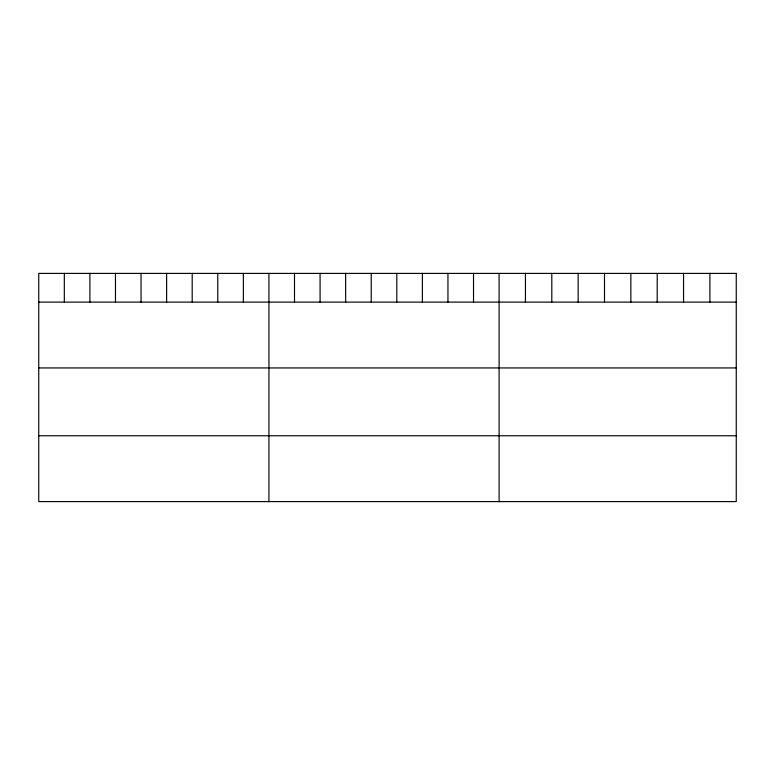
<?xml version="1.0" encoding="UTF-8"?>
<svg xmlns="http://www.w3.org/2000/svg" width="775" height="775" viewBox="0 0 775 775"><rect width="100%" height="100%" fill="white"/><g stroke="black" fill="none" stroke-linecap="round" stroke-linejoin="round"><path stroke-width="1.16" d="M38.75 302.105L736.25 302.105M38.75 367.941L736.25 367.941M38.75 435.763L736.25 435.763M709.9 273.401L709.9 302.105M683.55 273.401L683.55 302.105M657.2 273.401L657.2 302.105M630.85 273.401L630.85 302.105M604.5 273.401L604.5 302.105M578.15 273.401L578.15 302.105M551.8 273.401L551.8 302.105M525.45 273.401L525.45 302.105M499.1 273.401L499.1 501.599M473.525 273.401L473.525 302.105M447.95 273.401L447.95 302.105M422.375 273.401L422.375 302.105M396.8 273.401L396.8 302.105M371.225 273.401L371.225 302.105M345.65 273.401L345.65 302.105M320.075 273.401L320.075 302.105M294.5 273.401L294.5 302.105M268.925 273.401L268.925 501.599M243.35 273.401L243.35 302.105M217.775 273.401L217.775 302.105M192.2 273.401L192.2 302.105M166.625 273.401L166.625 302.105M141.05 273.401L141.05 302.105M115.475 273.401L115.475 302.105M89.9 273.401L89.9 302.105M64.325 273.401L64.325 302.105M736.25 273.401L38.75 273.401L38.75 501.599L736.25 501.599L736.25 273.401"/></g></svg>
